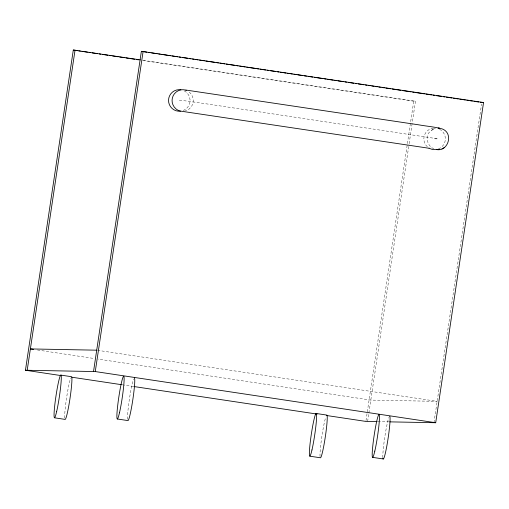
<?xml version="1.0" encoding="UTF-8"?>
<svg xmlns="http://www.w3.org/2000/svg" width="509" height="509" viewBox="0 0 509 509"><rect width="100%" height="100%" fill="white"/><g stroke="black" fill="none" stroke-linecap="round" stroke-linejoin="round"><path stroke-width="0.38" stroke-dasharray="2.54 1.91" d="M365.996 420.625L407.283 144.371M407.397 143.589L413.734 101.208L415.478 101.24L412.303 122.472M367.625 421.446L368.764 413.823M368.879 413.06L409.013 144.492M409.134 143.71L412.188 123.261M433.948 422.699L481.571 104.065M431.607 130.189C439.725 125.481 426.854 132.537 428.126 134.567C425.785 139.848 428.413 146.497 433.725 148.762M434.031 128.847L435.399 128.503M179.295 100.445L182.667 100.508A34.205 0.356 8.5 0 1 216.408 105.338L438.033 138.862L434.616 138.823M377.888 421.637L388.946 421.846M143.449 60.348L415.478 101.24M142.495 60.437L413.734 101.208M97.499 350.3L437.142 401.353L370.813 400.099L98.002 359.093M37.462 349.988L94.07 358.501M122.154 384.779L133.95 386.547M189.278 92.065L191.193 94.095L192.529 96.557A10.625 10.237 -83.7 0 1 190.932 107.227L188.941 109.187L186.517 110.555A11.166 10.753 -83.7 0 1 184.519 111.127M439.541 129.229A10.791 10.759 -88.9 0 1 438.554 148.87M427.382 146.815A10.791 10.759 -88.9 0 1 433.401 128.103M184.22 90.85A10.791 10.759 -88.9 0 1 183.234 110.491M382.863 457.667A21.588 1.731 -81.5 0 1 384.715 437.587A21.588 1.731 -81.5 0 1 388.863 417.545M64.707 418.099A21.588 1.731 -81.5 0 1 66.558 398.019A21.588 1.731 -81.5 0 1 70.706 377.977M127.543 419.289A21.588 1.731 -81.5 0 1 129.394 399.209A21.588 1.731 -81.5 0 1 133.543 379.167M320.034 456.478A21.588 1.731 -81.5 0 1 321.605 438.255A21.588 1.731 -81.5 0 1 325.518 417.927"/><path stroke-width="0.76" d="M60.832 375.559L25.45 370.24L73.302 50.035L140.306 59.877M27.193 370.272L75.052 50.067M93.522 371.532L141.375 51.326L483.55 102.525L435.698 422.731L389.735 421.866M25.45 370.24L95.266 371.564L143.124 51.358M436.391 149.563C448.194 151.873 453.831 133.352 442.34 128.968C434.629 126.773 426.548 126.264 418.678 124.826L185.823 90.036M441.939 148.933L444.459 147.534M483.55 102.525L480.235 102.258M438.23 128.192L439.579 128.217L438.173 128.192M439.203 149.614L435.831 149.551A10.791 10.759 -88.9 0 1 429.068 148.074M96.71 350.186L30.387 348.926L33.53 349.397M377.099 421.624L365.876 421.414L326.568 415.503M141.375 51.326L146.878 52.153M148.45 52.389L150.021 52.624M151.599 52.86L157.103 53.687M158.674 53.922L160.246 54.158M161.817 54.399L167.321 55.226M168.893 55.462L170.464 55.697M172.036 55.933L177.539 56.76M179.117 56.995L180.689 57.231M182.26 57.466L187.764 58.293M189.335 58.535L190.907 58.77M192.478 59.006L194.05 59.241M195.621 59.477L197.982 59.833M199.553 60.068L201.125 60.304M202.703 60.539L204.274 60.781M205.846 61.016L208.206 61.366M209.778 61.608L214.493 62.314M216.064 62.55L218.425 62.906M219.996 63.141L224.717 63.848M226.289 64.089L234.935 65.387M236.507 65.623L238.078 65.858M239.65 66.094L245.153 66.921M246.725 67.163L248.303 67.398M249.874 67.633L255.378 68.46M256.95 68.696L258.521 68.931M260.093 69.167L265.596 69.994M267.168 70.229L268.739 70.471M270.317 70.706L275.821 71.534M277.392 71.769L278.964 72.004M280.535 72.24L282.107 72.475M283.678 72.711L286.039 73.067M287.61 73.302L289.182 73.538M290.754 73.78L292.325 74.015M293.903 74.25L296.257 74.607M297.829 74.842L302.55 75.548M304.121 75.784L306.482 76.14M308.053 76.375L312.768 77.088M314.339 77.323L322.992 78.621M324.564 78.857L326.135 79.092M327.707 79.334L333.21 80.161M334.782 80.397L336.354 80.632M337.931 80.867L343.429 81.695M345.007 81.93L346.578 82.165M348.15 82.407L353.653 83.234M355.225 83.47L356.796 83.705M358.368 83.94L363.871 84.768M365.443 85.003L367.021 85.238M368.592 85.474L370.164 85.716M371.735 85.951L374.096 86.301M375.667 86.543L377.239 86.778M378.811 87.014L380.382 87.249M381.954 87.484L384.314 87.841M385.886 88.076L390.607 88.789M392.178 89.024L400.825 90.322M402.396 90.557L411.043 91.855M412.621 92.097L414.192 92.333M415.764 92.568L421.267 93.395M422.839 93.631L424.411 93.866M425.982 94.101L431.486 94.928M433.057 95.17L434.635 95.406M436.207 95.641L441.71 96.468M443.282 96.704L444.853 96.939M446.425 97.174L451.928 98.002M453.5 98.237L455.071 98.479M456.643 98.714L458.221 98.95M459.792 99.185L462.147 99.541M463.724 99.777L465.296 100.012M466.868 100.248L468.439 100.483M470.011 100.725L472.371 101.075M473.943 101.31L478.657 102.023M73.302 50.035L77.234 50.626M78.806 50.862L80.384 51.097M81.955 51.333L87.459 52.16M89.03 52.402L90.602 52.637M92.174 52.872L97.677 53.7M99.249 53.935L100.82 54.17M102.392 54.406L107.895 55.233M109.473 55.468L111.045 55.71M112.616 55.945L118.12 56.773M119.691 57.008L124.406 57.714M125.984 57.956L128.338 58.306M129.91 58.541L134.63 59.254M136.202 59.489L138.563 59.846M95.266 371.564L435.698 422.731M60.857 375.101L71.495 376.705A21.588 1.731 -81.5 0 1 70.051 398.083A21.588 1.731 -81.5 0 1 65.114 419.397L54.476 417.8M316.178 413.48L326.816 415.083A21.588 1.731 -81.5 0 1 325.372 436.461A21.588 1.731 -81.5 0 1 320.435 457.776L309.796 456.179M71.839 377.214L121.365 384.658M133.95 386.547L317.132 414.084M117.312 418.99L127.95 420.587A21.588 1.731 -81.5 0 0 132.887 399.272A21.588 1.731 -81.5 0 0 134.331 377.894M372.633 457.368L383.271 458.965M428.96 148.253L181.07 111.185A11.166 10.753 -83.7 0 1 176.05 108.958L174.135 106.928L172.799 104.466A10.625 10.237 -83.7 0 1 174.396 93.79L176.388 91.836L178.812 90.468A11.166 10.753 -83.7 0 1 186.275 90.354M180.504 111.172A10.791 10.759 -88.9 0 1 168.536 100.254A10.791 10.759 -88.9 0 1 180.892 89.775M389.652 416.273A21.588 1.731 -81.5 0 1 387.775 440.438A21.588 1.731 -81.5 0 1 382.927 458.227M374.802 451.139A21.588 1.731 -81.5 0 0 379.358 415.408A21.588 1.731 -81.5 0 0 373.307 441.513A21.588 1.731 -81.5 0 0 374.802 451.139M56.645 411.571A21.588 1.731 -81.5 0 0 61.201 375.839A21.588 1.731 -81.5 0 0 55.157 401.945A21.588 1.731 -81.5 0 0 56.645 411.571M119.481 412.761A21.588 1.731 -81.5 0 0 124.031 377.029A21.588 1.731 -81.5 0 0 117.986 403.134A21.588 1.731 -81.5 0 0 119.481 412.761M311.966 449.95A21.588 1.731 -81.5 0 0 316.522 414.218A21.588 1.731 -81.5 0 0 310.477 440.323A21.588 1.731 -81.5 0 0 311.966 449.95"/></g></svg>
